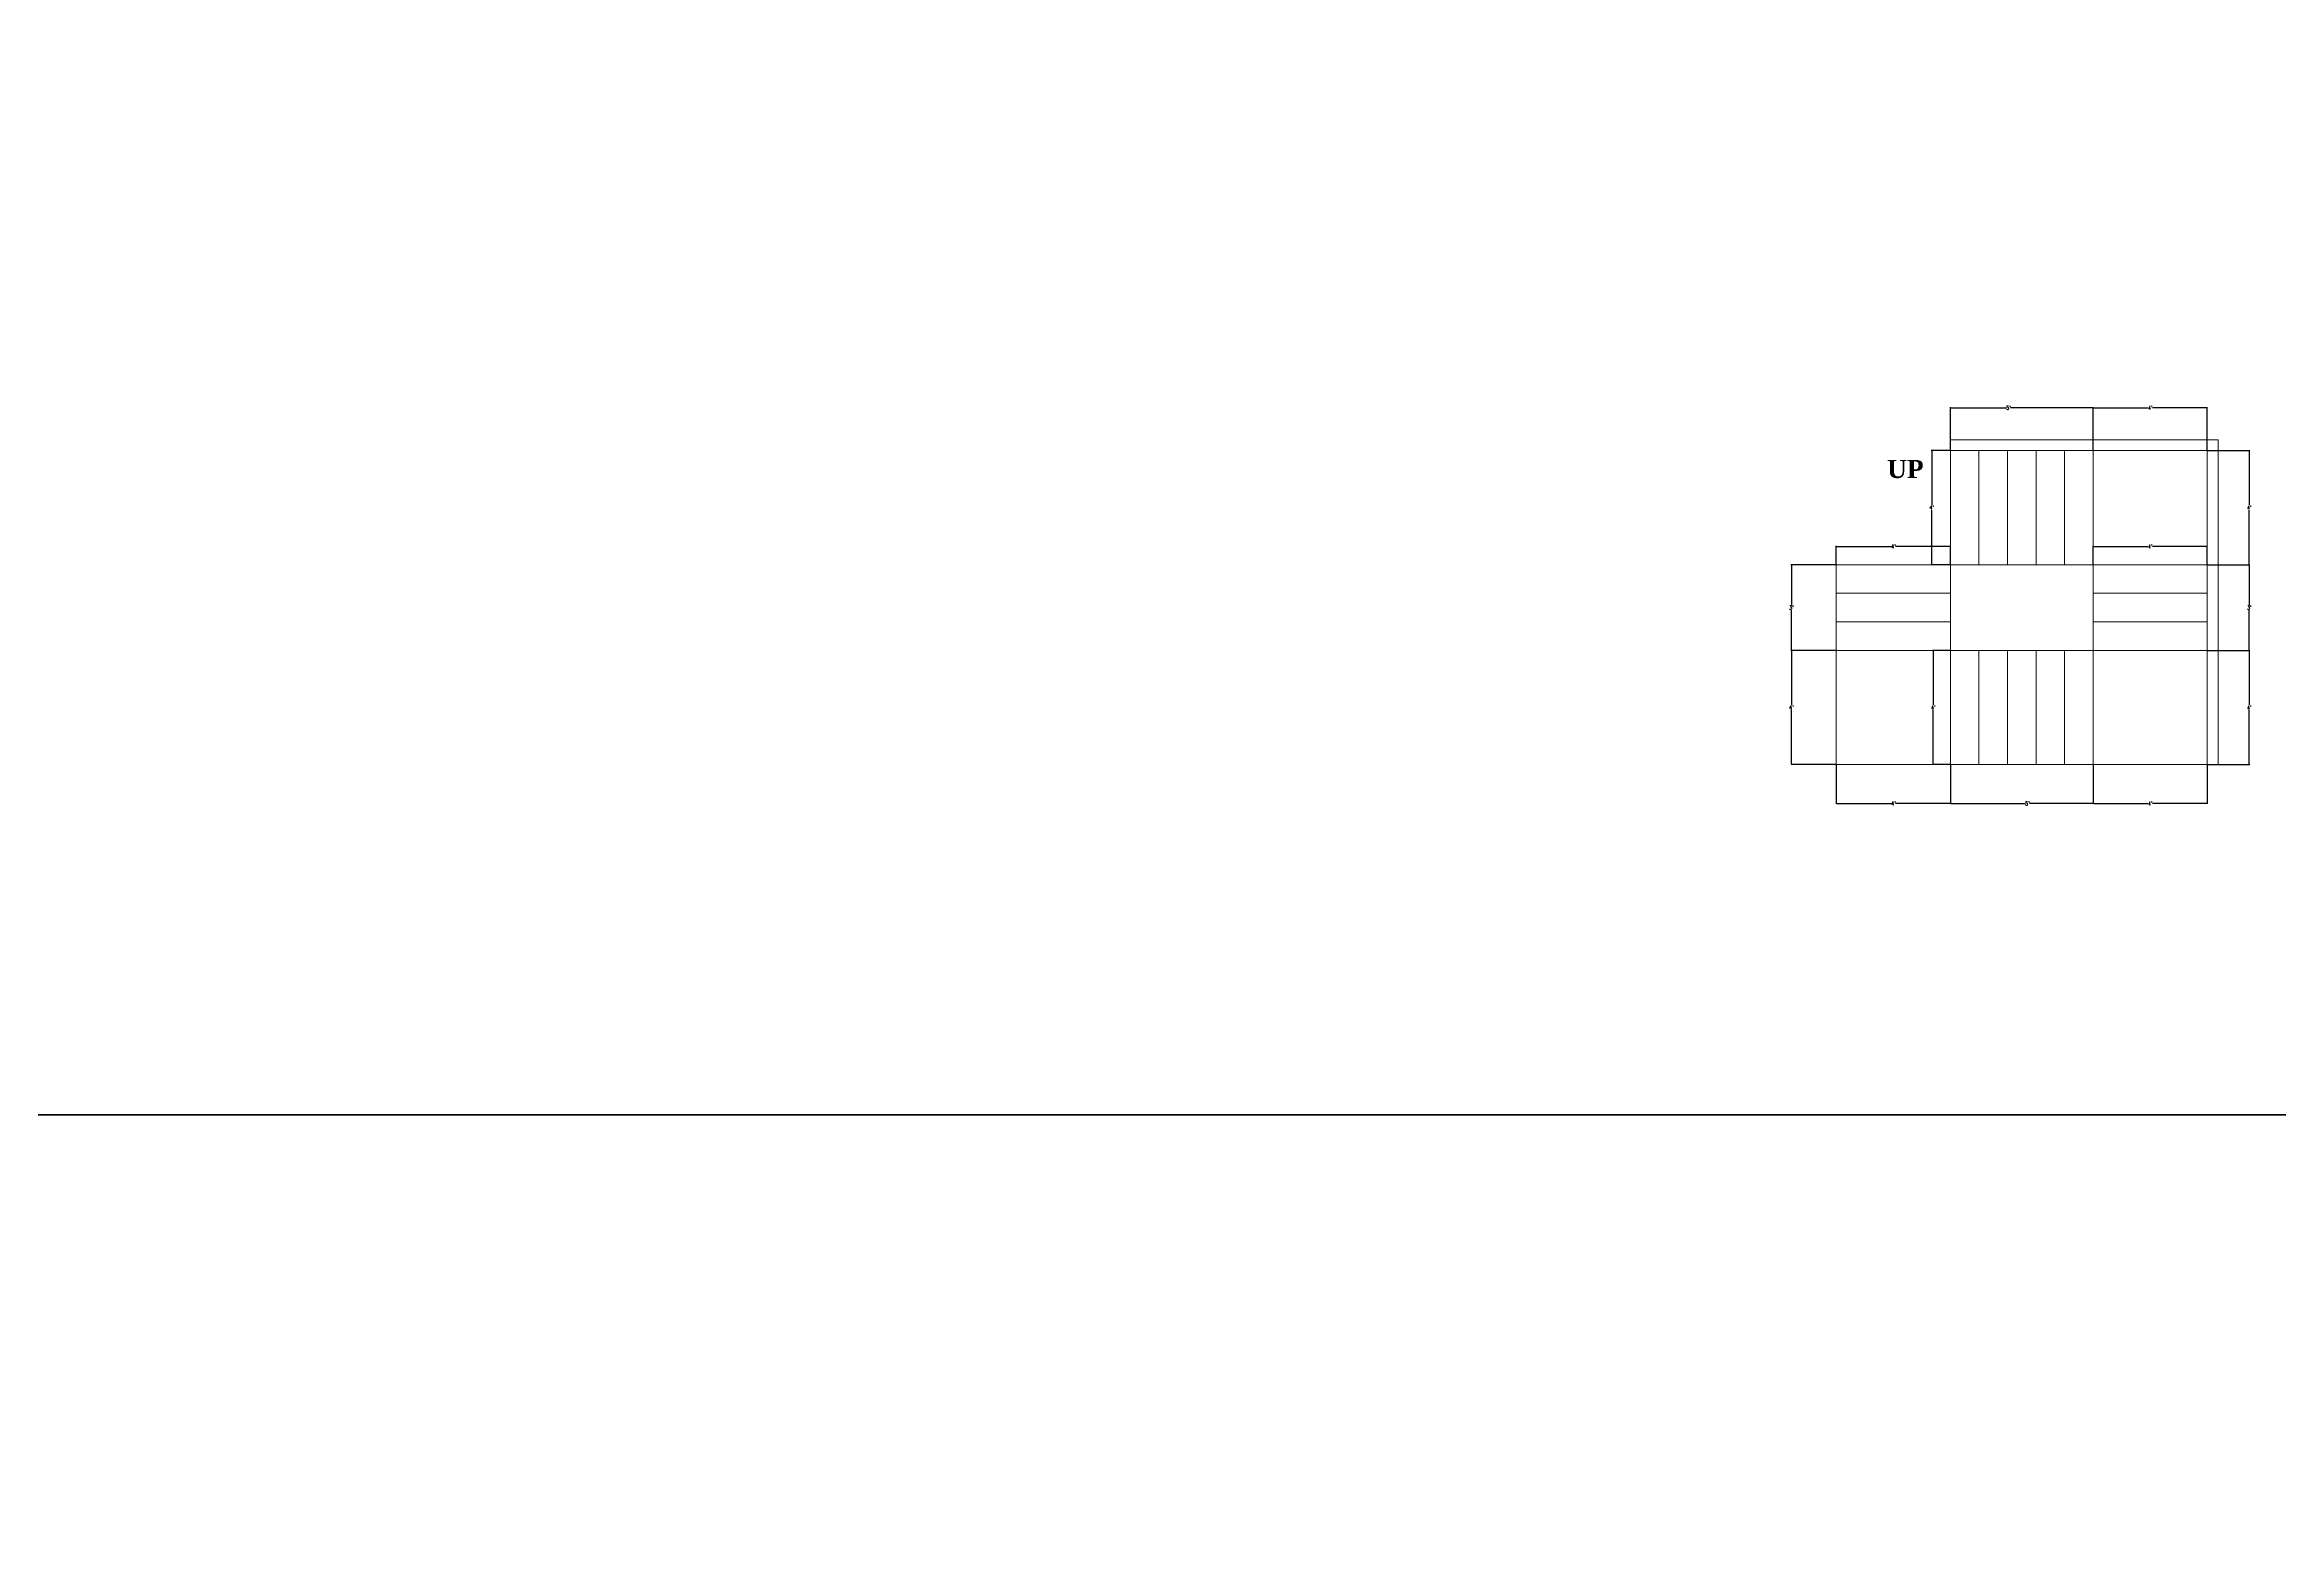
# Model space of a CAD drawing. Header units: feet. Extents: x -2086 to 4549, y -11457 to -6010.
# Drawn here: x 2847 to 3787, y -10744 to -10116 of the extents above; entities that cross this region are included whole.
import ezdxf

# ---------------------------------------------------------------- set-up
doc = ezdxf.new("R2010")
doc.units = ezdxf.units.FT
doc.header["$MEASUREMENT"] = 0
for name, color, linetype, lineweight in [('BLK_1_FLR_2_STAIR_2', 7, 'Continuous', 0), ('BLK_1_FLR_2_STAIR_2_FLIGHT_2', 7, 'Continuous', 0), ('BLK_1_FLR_2_STAIR_2_FLIGHT_3', 7, 'Continuous', 0), ('BLK_1_FLR_2_STAIR_2_FLIGHT_4', 7, 'Continuous', 0), ('BLK_1_FLR_2_STAIR_2_LANDING_1', 7, 'Continuous', 0), ('BLK_1_FLR_2_STAIR_2_LANDING_2', 7, 'Continuous', 0), ('BLK_1_FLR_2_STAIR_2_LANDING_3', 7, 'Continuous', 0)]:
    doc.layers.add(name, color=color, linetype=linetype, lineweight=lineweight)
doc.layers.add('BLK_1_FLR_2_STAIR_2_FLIGHT_1', color=7, linetype='Continuous', lineweight=0, true_color=0xffffff)
doc.styles.add('MtXpl_Georgia', font='Georgia Bold.ttf')
doc.styles.get("Standard").update_dxf_attribs({"font": 'standard'})
doc.dimstyles.get("Standard").update_dxf_attribs({"dimtxt": 1.625, "dimasz": 0.18, "dimexe": 0.18, "dimexo": 0.0625, "dimgap": 0.09, "dimtad": 0, "dimtih": 1, "dimtoh": 1, "dimdec": 1, "dimzin": 0, "dimdsep": 46, "dimlunit": 4, "dimtxsty": 'standard', "dimcen": 0.09, "dimadec": 0, "dimazin": 0, "dimtfac": 1, "dimtdec": 1, "dimtofl": 0, "dimtmove": 0, "dimatfit": 3, "dimfxl": 1, "dimtolj": 1, "dimtzin": 0, "dimarcsym": 0})

# ---------------------------------------------------------------- blocks, each defined once
blk = doc.blocks.new('*D494')
at = {"layer": 'BLK_1_FLR_2_STAIR_2_FLIGHT_1', "color": 0, "lineweight": -2, "transparency": 16777216}
for p, q in [((3648.63, -10286.49), (3648.63, -10268.4)), ((3648.81, -10268.58), (3672.07, -10268.58)), ((3708.45, -10268.58), (3673.95, -10268.58)), ((3708.63, -10286.49), (3708.63, -10268.4))]:
    blk.add_line(p, q, dxfattribs=at)
at = {"layer": 'BLK_1_FLR_2_STAIR_2_FLIGHT_1', "color": 0, "transparency": 16777216}
for points in [[(3648.81, -10268.55), (3648.81, -10268.61), (3648.63, -10268.58)], [(3708.45, -10268.55), (3708.45, -10268.61), (3708.63, -10268.58)]]:
    blk.add_solid(points, dxfattribs=at)
at = {"layer": 'Defpoints', "color": 0, "transparency": 16777216}
for p in [(3708.63, -10268.58), (3648.63, -10286.56), (3708.63, -10286.56)]:
    blk.add_point(p, dxfattribs=at)
at = {"layer": 'BLK_1_FLR_2_STAIR_2_FLIGHT_1', "color": 0, "transparency": 16777216, "insert": (3673.01, -10268.58), "char_height": 1.625, "attachment_point": 5}
blk.add_mtext("\\A1;5'", dxfattribs=at)
blk = doc.blocks.new('*D495')
at = {"layer": 'BLK_1_FLR_2_STAIR_2_FLIGHT_1', "color": 0, "lineweight": -2, "transparency": 16777216}
for p, q in [((3648.57, -10286.56), (3640.58, -10286.56)), ((3640.76, -10286.74), (3640.76, -10309.5)), ((3640.76, -10334.38), (3640.76, -10311.61)), ((3648.57, -10334.56), (3640.58, -10334.56))]:
    blk.add_line(p, q, dxfattribs=at)
at = {"layer": 'BLK_1_FLR_2_STAIR_2_FLIGHT_1', "color": 0, "transparency": 16777216}
for points in [[(3640.73, -10286.74), (3640.79, -10286.74), (3640.76, -10286.56)], [(3640.73, -10334.38), (3640.79, -10334.38), (3640.76, -10334.56)]]:
    blk.add_solid(points, dxfattribs=at)
at = {"layer": 'Defpoints', "color": 0, "transparency": 16777216}
for p in [(3648.63, -10286.56), (3640.76, -10334.56), (3648.63, -10334.56)]:
    blk.add_point(p, dxfattribs=at)
at = {"layer": 'BLK_1_FLR_2_STAIR_2_FLIGHT_1', "color": 0, "transparency": 16777216, "insert": (3640.76, -10310.56), "char_height": 1.625, "attachment_point": 5}
blk.add_mtext("\\A1;4'", dxfattribs=at)
blk = doc.blocks.new('*D496')
at = {"layer": 'BLK_1_FLR_2_STAIR_2_FLIGHT_2', "color": 0, "lineweight": -2, "transparency": 16777216}
for p, q in [((3756.7, -10334.56), (3774.48, -10334.56)), ((3774.3, -10334.74), (3774.3, -10351.5)), ((3774.3, -10370.38), (3774.3, -10353.61)), ((3756.7, -10370.56), (3774.48, -10370.56))]:
    blk.add_line(p, q, dxfattribs=at)
at = {"layer": 'BLK_1_FLR_2_STAIR_2_FLIGHT_2', "color": 0, "transparency": 16777216}
for points in [[(3774.27, -10334.74), (3774.33, -10334.74), (3774.3, -10334.56)], [(3774.27, -10370.38), (3774.33, -10370.38), (3774.3, -10370.56)]]:
    blk.add_solid(points, dxfattribs=at)
at = {"layer": 'Defpoints', "color": 0, "transparency": 16777216}
for p in [(3756.63, -10334.56), (3756.63, -10370.56), (3774.3, -10370.56)]:
    blk.add_point(p, dxfattribs=at)
at = {"layer": 'BLK_1_FLR_2_STAIR_2_FLIGHT_2', "color": 0, "transparency": 16777216, "insert": (3774.3, -10352.56), "char_height": 1.625, "attachment_point": 5}
blk.add_mtext("\\A1;3'", dxfattribs=at)
blk = doc.blocks.new('*D497')
at = {"layer": 'BLK_1_FLR_2_STAIR_2_FLIGHT_2', "color": 0, "lineweight": -2, "transparency": 16777216}
for p, q in [((3708.63, -10334.49), (3708.63, -10326.69)), ((3756.63, -10334.49), (3756.63, -10326.69)), ((3708.81, -10326.87), (3731.69, -10326.87)), ((3756.45, -10326.87), (3733.57, -10326.87))]:
    blk.add_line(p, q, dxfattribs=at)
at = {"layer": 'BLK_1_FLR_2_STAIR_2_FLIGHT_2', "color": 0, "transparency": 16777216}
for points in [[(3708.81, -10326.84), (3708.81, -10326.9), (3708.63, -10326.87)], [(3756.45, -10326.84), (3756.45, -10326.9), (3756.63, -10326.87)]]:
    blk.add_solid(points, dxfattribs=at)
at = {"layer": 'Defpoints', "color": 0, "transparency": 16777216}
for p in [(3708.63, -10334.56), (3756.63, -10326.87), (3756.63, -10334.56)]:
    blk.add_point(p, dxfattribs=at)
at = {"layer": 'BLK_1_FLR_2_STAIR_2_FLIGHT_2', "color": 0, "transparency": 16777216, "insert": (3732.63, -10326.87), "char_height": 1.625, "attachment_point": 5}
blk.add_mtext("\\A1;4'", dxfattribs=at)
blk = doc.blocks.new('*D498')
at = {"layer": 'BLK_1_FLR_2_STAIR_2_FLIGHT_3', "color": 0, "lineweight": -2, "transparency": 16777216}
for p, q in [((3648.63, -10418.62), (3648.63, -10435.11)), ((3708.63, -10418.62), (3708.63, -10435.11)), ((3648.81, -10434.93), (3680.04, -10434.93)), ((3708.45, -10434.93), (3681.92, -10434.93))]:
    blk.add_line(p, q, dxfattribs=at)
at = {"layer": 'BLK_1_FLR_2_STAIR_2_FLIGHT_3', "color": 0, "transparency": 16777216}
for points in [[(3648.81, -10434.9), (3648.81, -10434.96), (3648.63, -10434.93)], [(3708.45, -10434.9), (3708.45, -10434.96), (3708.63, -10434.93)]]:
    blk.add_solid(points, dxfattribs=at)
at = {"layer": 'Defpoints', "color": 0, "transparency": 16777216}
for p in [(3648.63, -10418.56), (3708.63, -10418.56), (3708.63, -10434.93)]:
    blk.add_point(p, dxfattribs=at)
at = {"layer": 'BLK_1_FLR_2_STAIR_2_FLIGHT_3', "color": 0, "transparency": 16777216, "insert": (3680.98, -10434.93), "char_height": 1.625, "attachment_point": 5}
blk.add_mtext("\\A1;5'", dxfattribs=at)
blk = doc.blocks.new('*D499')
at = {"layer": 'BLK_1_FLR_2_STAIR_2_FLIGHT_3', "color": 0, "lineweight": -2, "transparency": 16777216}
for p, q in [((3648.57, -10370.56), (3641.22, -10370.56)), ((3641.4, -10370.74), (3641.4, -10393.5)), ((3641.4, -10418.38), (3641.4, -10395.61)), ((3648.57, -10418.56), (3641.22, -10418.56))]:
    blk.add_line(p, q, dxfattribs=at)
at = {"layer": 'BLK_1_FLR_2_STAIR_2_FLIGHT_3', "color": 0, "transparency": 16777216}
for points in [[(3641.37, -10370.74), (3641.43, -10370.74), (3641.4, -10370.56)], [(3641.37, -10418.38), (3641.43, -10418.38), (3641.4, -10418.56)]]:
    blk.add_solid(points, dxfattribs=at)
at = {"layer": 'Defpoints', "color": 0, "transparency": 16777216}
for p in [(3641.4, -10370.56), (3648.63, -10370.56), (3648.63, -10418.56)]:
    blk.add_point(p, dxfattribs=at)
at = {"layer": 'BLK_1_FLR_2_STAIR_2_FLIGHT_3', "color": 0, "transparency": 16777216, "insert": (3641.4, -10394.56), "char_height": 1.625, "attachment_point": 5}
blk.add_mtext("\\A1;4'", dxfattribs=at)
blk = doc.blocks.new('*D500')
at = {"layer": 'BLK_1_FLR_2_STAIR_2_LANDING_1', "color": 0, "lineweight": -2, "transparency": 16777216}
for p, q in [((3756.7, -10286.56), (3774.48, -10286.56)), ((3774.3, -10286.74), (3774.3, -10309.5)), ((3774.3, -10334.38), (3774.3, -10311.61)), ((3756.7, -10334.56), (3774.48, -10334.56))]:
    blk.add_line(p, q, dxfattribs=at)
at = {"layer": 'BLK_1_FLR_2_STAIR_2_LANDING_1', "color": 0, "transparency": 16777216}
for points in [[(3774.27, -10286.74), (3774.33, -10286.74), (3774.3, -10286.56)], [(3774.27, -10334.38), (3774.33, -10334.38), (3774.3, -10334.56)]]:
    blk.add_solid(points, dxfattribs=at)
at = {"layer": 'Defpoints', "color": 0, "transparency": 16777216}
for p in [(3756.63, -10286.56), (3774.3, -10286.56), (3756.63, -10334.56)]:
    blk.add_point(p, dxfattribs=at)
at = {"layer": 'BLK_1_FLR_2_STAIR_2_LANDING_1', "color": 0, "transparency": 16777216, "insert": (3774.3, -10310.56), "char_height": 1.625, "attachment_point": 5}
blk.add_mtext("\\A1;4'", dxfattribs=at)
blk = doc.blocks.new('*D501')
at = {"layer": 'BLK_1_FLR_2_STAIR_2_LANDING_2', "color": 0, "lineweight": -2, "transparency": 16777216}
for p, q in [((3756.7, -10370.56), (3774.48, -10370.56)), ((3774.3, -10370.74), (3774.3, -10393.5)), ((3774.3, -10418.38), (3774.3, -10395.61)), ((3756.7, -10418.56), (3774.48, -10418.56))]:
    blk.add_line(p, q, dxfattribs=at)
at = {"layer": 'BLK_1_FLR_2_STAIR_2_LANDING_2', "color": 0, "transparency": 16777216}
for points in [[(3774.27, -10370.74), (3774.33, -10370.74), (3774.3, -10370.56)], [(3774.27, -10418.38), (3774.33, -10418.38), (3774.3, -10418.56)]]:
    blk.add_solid(points, dxfattribs=at)
at = {"layer": 'Defpoints', "color": 0, "transparency": 16777216}
for p in [(3756.63, -10370.56), (3756.63, -10418.56), (3774.3, -10418.56)]:
    blk.add_point(p, dxfattribs=at)
at = {"layer": 'BLK_1_FLR_2_STAIR_2_LANDING_2', "color": 0, "transparency": 16777216, "insert": (3774.3, -10394.56), "char_height": 1.625, "attachment_point": 5}
blk.add_mtext("\\A1;4'", dxfattribs=at)
blk = doc.blocks.new('*D546')
at = {"layer": 'BLK_1_FLR_2_STAIR_2_LANDING_2', "color": 0, "lineweight": -2, "transparency": 16777216}
for p, q in [((3708.63, -10418.62), (3708.63, -10435.11)), ((3756.63, -10418.62), (3756.63, -10435.11)), ((3708.81, -10434.93), (3731.69, -10434.93)), ((3756.45, -10434.93), (3733.57, -10434.93))]:
    blk.add_line(p, q, dxfattribs=at)
at = {"layer": 'BLK_1_FLR_2_STAIR_2_LANDING_2', "color": 0, "transparency": 16777216}
for points in [[(3708.81, -10434.9), (3708.81, -10434.96), (3708.63, -10434.93)], [(3756.45, -10434.9), (3756.45, -10434.96), (3756.63, -10434.93)]]:
    blk.add_solid(points, dxfattribs=at)
at = {"layer": 'Defpoints', "color": 0, "transparency": 16777216}
for p in [(3708.63, -10418.56), (3756.63, -10418.56), (3756.63, -10434.93)]:
    blk.add_point(p, dxfattribs=at)
at = {"layer": 'BLK_1_FLR_2_STAIR_2_LANDING_2', "color": 0, "transparency": 16777216, "insert": (3732.63, -10434.93), "char_height": 1.625, "attachment_point": 5}
blk.add_mtext("\\A1;4'", dxfattribs=at)
blk = doc.blocks.new('*D502')
at = {"layer": 'BLK_1_FLR_2_STAIR_2_LANDING_1', "color": 0, "lineweight": -2, "transparency": 16777216}
for p, q in [((3708.63, -10286.49), (3708.63, -10268.4)), ((3708.81, -10268.58), (3731.69, -10268.58)), ((3756.45, -10268.58), (3733.57, -10268.58)), ((3756.63, -10286.49), (3756.63, -10268.4))]:
    blk.add_line(p, q, dxfattribs=at)
at = {"layer": 'BLK_1_FLR_2_STAIR_2_LANDING_1', "color": 0, "transparency": 16777216}
for points in [[(3708.81, -10268.55), (3708.81, -10268.61), (3708.63, -10268.58)], [(3756.45, -10268.55), (3756.45, -10268.61), (3756.63, -10268.58)]]:
    blk.add_solid(points, dxfattribs=at)
at = {"layer": 'Defpoints', "color": 0, "transparency": 16777216}
for p in [(3756.63, -10268.58), (3708.63, -10286.56), (3756.63, -10286.56)]:
    blk.add_point(p, dxfattribs=at)
at = {"layer": 'BLK_1_FLR_2_STAIR_2_LANDING_1', "color": 0, "transparency": 16777216, "insert": (3732.63, -10268.58), "char_height": 1.625, "attachment_point": 5}
blk.add_mtext("\\A1;4'", dxfattribs=at)
blk = doc.blocks.new('*D503')
at = {"layer": 'BLK_1_FLR_2_STAIR_2_FLIGHT_4', "color": 0, "lineweight": -2, "transparency": 16777216}
for p, q in [((3600.57, -10334.56), (3581.57, -10334.56)), ((3581.75, -10334.74), (3581.75, -10351.5)), ((3581.75, -10370.38), (3581.75, -10353.61)), ((3600.57, -10370.56), (3581.57, -10370.56))]:
    blk.add_line(p, q, dxfattribs=at)
at = {"layer": 'BLK_1_FLR_2_STAIR_2_FLIGHT_4', "color": 0, "transparency": 16777216}
for points in [[(3581.72, -10334.74), (3581.78, -10334.74), (3581.75, -10334.56)], [(3581.72, -10370.38), (3581.78, -10370.38), (3581.75, -10370.56)]]:
    blk.add_solid(points, dxfattribs=at)
at = {"layer": 'Defpoints', "color": 0, "transparency": 16777216}
for p in [(3600.63, -10334.56), (3581.75, -10370.56), (3600.63, -10370.56)]:
    blk.add_point(p, dxfattribs=at)
at = {"layer": 'BLK_1_FLR_2_STAIR_2_FLIGHT_4', "color": 0, "transparency": 16777216, "insert": (3581.75, -10352.56), "char_height": 1.625, "attachment_point": 5}
blk.add_mtext("\\A1;3'", dxfattribs=at)
blk = doc.blocks.new('*D504')
at = {"layer": 'BLK_1_FLR_2_STAIR_2_FLIGHT_4', "color": 0, "lineweight": -2, "transparency": 16777216}
for p, q in [((3600.63, -10334.49), (3600.63, -10326.69)), ((3648.63, -10334.49), (3648.63, -10326.69)), ((3600.81, -10326.87), (3623.69, -10326.87)), ((3648.45, -10326.87), (3625.57, -10326.87))]:
    blk.add_line(p, q, dxfattribs=at)
at = {"layer": 'BLK_1_FLR_2_STAIR_2_FLIGHT_4', "color": 0, "transparency": 16777216}
for points in [[(3600.81, -10326.84), (3600.81, -10326.9), (3600.63, -10326.87)], [(3648.45, -10326.84), (3648.45, -10326.9), (3648.63, -10326.87)]]:
    blk.add_solid(points, dxfattribs=at)
at = {"layer": 'Defpoints', "color": 0, "transparency": 16777216}
for p in [(3600.63, -10334.56), (3648.63, -10326.87), (3648.63, -10334.56)]:
    blk.add_point(p, dxfattribs=at)
at = {"layer": 'BLK_1_FLR_2_STAIR_2_FLIGHT_4', "color": 0, "transparency": 16777216, "insert": (3624.63, -10326.87), "char_height": 1.625, "attachment_point": 5}
blk.add_mtext("\\A1;4'", dxfattribs=at)
blk = doc.blocks.new('*D505')
at = {"layer": 'BLK_1_FLR_2_STAIR_2_LANDING_3', "color": 0, "lineweight": -2, "transparency": 16777216}
for p, q in [((3600.57, -10370.56), (3581.6, -10370.56)), ((3581.78, -10370.74), (3581.78, -10393.5)), ((3581.78, -10418.38), (3581.78, -10395.61)), ((3600.57, -10418.56), (3581.6, -10418.56))]:
    blk.add_line(p, q, dxfattribs=at)
at = {"layer": 'BLK_1_FLR_2_STAIR_2_LANDING_3', "color": 0, "transparency": 16777216}
for points in [[(3581.75, -10370.74), (3581.81, -10370.74), (3581.78, -10370.56)], [(3581.75, -10418.38), (3581.81, -10418.38), (3581.78, -10418.56)]]:
    blk.add_solid(points, dxfattribs=at)
at = {"layer": 'Defpoints', "color": 0, "transparency": 16777216}
for p in [(3600.63, -10370.56), (3581.78, -10418.56), (3600.63, -10418.56)]:
    blk.add_point(p, dxfattribs=at)
at = {"layer": 'BLK_1_FLR_2_STAIR_2_LANDING_3', "color": 0, "transparency": 16777216, "insert": (3581.78, -10394.56), "char_height": 1.625, "attachment_point": 5}
blk.add_mtext("\\A1;4'", dxfattribs=at)
blk = doc.blocks.new('*D506')
at = {"layer": 'BLK_1_FLR_2_STAIR_2_LANDING_3', "color": 0, "lineweight": -2, "transparency": 16777216}
for p, q in [((3600.63, -10418.62), (3600.63, -10435.11)), ((3648.63, -10418.62), (3648.63, -10435.11)), ((3600.81, -10434.93), (3623.69, -10434.93)), ((3648.45, -10434.93), (3625.57, -10434.93))]:
    blk.add_line(p, q, dxfattribs=at)
at = {"layer": 'BLK_1_FLR_2_STAIR_2_LANDING_3', "color": 0, "transparency": 16777216}
for points in [[(3600.81, -10434.9), (3600.81, -10434.96), (3600.63, -10434.93)], [(3648.45, -10434.9), (3648.45, -10434.96), (3648.63, -10434.93)]]:
    blk.add_solid(points, dxfattribs=at)
at = {"layer": 'Defpoints', "color": 0, "transparency": 16777216}
for p in [(3600.63, -10418.56), (3648.63, -10418.56), (3648.63, -10434.93)]:
    blk.add_point(p, dxfattribs=at)
at = {"layer": 'BLK_1_FLR_2_STAIR_2_LANDING_3', "color": 0, "transparency": 16777216, "insert": (3624.63, -10434.93), "char_height": 1.625, "attachment_point": 5}
blk.add_mtext("\\A1;4'", dxfattribs=at)

msp = doc.modelspace()

# ---------------------------------------------------------------- linework, layer by layer
for points in [[(-1223.89, -9675.01), (4548.57, -9675.01), (4548.57, -10565.82), (-1223.89, -10565.82), (-1223.89, -9675.01)], [(-1223.89, -10565.82), (4548.57, -10565.82), (4548.57, -11456.63), (-1223.89, -11456.63), (-1223.89, -10565.82)]]:
    msp.add_lwpolyline(points, close=True)
at = {"layer": 'BLK_1_FLR_2_STAIR_2'}
msp.add_lwpolyline([(3761.16, -10282.03), (3648.63, -10282.03), (3648.63, -10418.56), (3761.16, -10418.56)], close=True, dxfattribs=at)
at = {"layer": 'BLK_1_FLR_2_STAIR_2_FLIGHT_1', "color": 3}
for p, q in [((3648.63, -10334.56), (3648.63, -10286.56)), ((3660.63, -10334.56), (3660.63, -10286.56)), ((3672.63, -10334.56), (3672.63, -10286.56)), ((3684.63, -10334.56), (3684.63, -10286.56)), ((3696.63, -10334.56), (3696.63, -10286.56)), ((3708.63, -10334.56), (3708.63, -10286.56))]:
    msp.add_line(p, q, dxfattribs=at)
at = {"layer": 'BLK_1_FLR_2_STAIR_2_FLIGHT_1'}
msp.add_lwpolyline([(3648.63, -10286.56), (3648.63, -10334.56), (3708.63, -10334.56), (3708.63, -10286.56), (3648.63, -10286.56)], close=True, dxfattribs=at)
at = {"layer": 'BLK_1_FLR_2_STAIR_2_FLIGHT_2', "color": 3}
for p, q in [((3708.63, -10334.56), (3756.63, -10334.56)), ((3708.63, -10346.56), (3756.63, -10346.56)), ((3708.63, -10358.56), (3756.63, -10358.56)), ((3708.63, -10370.56), (3756.63, -10370.56))]:
    msp.add_line(p, q, dxfattribs=at)
at = {"layer": 'BLK_1_FLR_2_STAIR_2_FLIGHT_2'}
msp.add_lwpolyline([(3708.63, -10334.56), (3756.63, -10334.56), (3756.63, -10370.56), (3708.63, -10370.56), (3708.63, -10334.56)], close=True, dxfattribs=at)
at = {"layer": 'BLK_1_FLR_2_STAIR_2_FLIGHT_3', "color": 3}
for p, q in [((3648.63, -10418.56), (3648.63, -10370.56)), ((3660.63, -10370.56), (3660.63, -10418.56)), ((3672.63, -10370.56), (3672.63, -10418.56)), ((3684.63, -10370.56), (3684.63, -10418.56)), ((3696.63, -10370.56), (3696.63, -10418.56)), ((3708.63, -10370.56), (3708.63, -10418.56))]:
    msp.add_line(p, q, dxfattribs=at)
at = {"layer": 'BLK_1_FLR_2_STAIR_2_FLIGHT_3'}
msp.add_lwpolyline([(3648.63, -10370.56), (3708.63, -10370.56), (3708.63, -10418.56), (3648.63, -10418.56), (3648.63, -10370.56)], close=True, dxfattribs=at)
at = {"layer": 'BLK_1_FLR_2_STAIR_2_FLIGHT_4', "color": 3}
for p, q in [((3600.63, -10334.56), (3648.63, -10334.56)), ((3600.63, -10346.56), (3648.63, -10346.56)), ((3600.63, -10358.56), (3648.63, -10358.56)), ((3600.63, -10370.56), (3648.63, -10370.56))]:
    msp.add_line(p, q, dxfattribs=at)
at = {"layer": 'BLK_1_FLR_2_STAIR_2_FLIGHT_4'}
msp.add_lwpolyline([(3600.63, -10334.56), (3648.63, -10334.56), (3648.63, -10370.56), (3600.63, -10370.56), (3600.63, -10334.56)], close=True, dxfattribs=at)
at = {"layer": 'BLK_1_FLR_2_STAIR_2_LANDING_1'}
msp.add_lwpolyline([(3708.63, -10286.56), (3756.63, -10286.56), (3756.63, -10334.56), (3708.63, -10334.56), (3708.63, -10286.56)], close=True, dxfattribs=at)
at = {"layer": 'BLK_1_FLR_2_STAIR_2_LANDING_2'}
msp.add_lwpolyline([(3708.63, -10370.56), (3756.63, -10370.56), (3756.63, -10418.56), (3708.63, -10418.56), (3708.63, -10370.56)], close=True, dxfattribs=at)
at = {"layer": 'BLK_1_FLR_2_STAIR_2_LANDING_3'}
msp.add_lwpolyline([(3600.63, -10370.56), (3648.63, -10370.56), (3648.63, -10418.56), (3600.63, -10418.56), (3600.63, -10370.56)], close=True, dxfattribs=at)

# ---------------------------------------------------------------- texts
at = {"style": 'MtXpl_Georgia'}
msp.add_text('UP', height=7.618, dxfattribs=at).set_placement((3622.02, -10298.12))

# ---------------------------------------------------------------- dimensions: what is measured, and where the dimension line sits
at = {"layer": 'BLK_1_FLR_2_STAIR_2_FLIGHT_1', "color": 1}
dim = msp.add_linear_dim(base=(3708.63, -10268.58), p1=(3648.63, -10286.56), p2=(3708.63, -10286.56), dimstyle='Standard', dxfattribs=at)
dim.commit()
dim.dimension.update_dxf_attribs({"geometry": '*D494', "text_midpoint": (3673.01, -10268.58), "dimtype": 160})
at = {"layer": 'BLK_1_FLR_2_STAIR_2_FLIGHT_1', "color": 2}
dim = msp.add_linear_dim(base=(3640.76, -10334.56), p1=(3648.63, -10286.56), p2=(3648.63, -10334.56), angle=90, dimstyle='Standard', dxfattribs=at)
dim.commit()
dim.dimension.update_dxf_attribs({"geometry": '*D495', "text_midpoint": (3640.76, -10310.56), "dimtype": 160})
at = {"layer": 'BLK_1_FLR_2_STAIR_2_FLIGHT_2', "color": 2}
dim = msp.add_linear_dim(base=(3756.63, -10326.87), p1=(3708.63, -10334.56), p2=(3756.63, -10334.56), dimstyle='Standard', dxfattribs=at)
dim.commit()
dim.dimension.update_dxf_attribs({"geometry": '*D497', "text_midpoint": (3732.63, -10326.87)})
at = {"layer": 'BLK_1_FLR_2_STAIR_2_FLIGHT_2', "color": 1}
dim = msp.add_linear_dim(base=(3774.3, -10370.56), p1=(3756.63, -10334.56), p2=(3756.63, -10370.56), angle=90, dimstyle='Standard', dxfattribs=at)
dim.commit()
dim.dimension.update_dxf_attribs({"geometry": '*D496', "text_midpoint": (3774.3, -10352.56)})
at = {"layer": 'BLK_1_FLR_2_STAIR_2_FLIGHT_3', "color": 2}
dim = msp.add_linear_dim(base=(3641.4, -10370.56), p1=(3648.63, -10418.56), p2=(3648.63, -10370.56), angle=90, dimstyle='Standard', dxfattribs=at)
dim.commit()
dim.dimension.update_dxf_attribs({"geometry": '*D499', "text_midpoint": (3641.4, -10394.56), "dimtype": 160})
at = {"layer": 'BLK_1_FLR_2_STAIR_2_FLIGHT_3', "color": 1}
dim = msp.add_linear_dim(base=(3708.63, -10434.93), p1=(3648.63, -10418.56), p2=(3708.63, -10418.56), dimstyle='Standard', dxfattribs=at)
dim.commit()
dim.dimension.update_dxf_attribs({"geometry": '*D498', "text_midpoint": (3680.98, -10434.93), "dimtype": 160})
at = {"layer": 'BLK_1_FLR_2_STAIR_2_FLIGHT_4', "color": 2}
dim = msp.add_linear_dim(base=(3648.63, -10326.87), p1=(3600.63, -10334.56), p2=(3648.63, -10334.56), dimstyle='Standard', dxfattribs=at)
dim.commit()
dim.dimension.update_dxf_attribs({"geometry": '*D504', "text_midpoint": (3624.63, -10326.87)})
at = {"layer": 'BLK_1_FLR_2_STAIR_2_FLIGHT_4', "color": 1}
dim = msp.add_linear_dim(base=(3581.75, -10370.56), p1=(3600.63, -10334.56), p2=(3600.63, -10370.56), angle=90, dimstyle='Standard', dxfattribs=at)
dim.commit()
dim.dimension.update_dxf_attribs({"geometry": '*D503', "text_midpoint": (3581.75, -10352.56)})
at = {"layer": 'BLK_1_FLR_2_STAIR_2_LANDING_1', "color": 1}
dim = msp.add_linear_dim(base=(3756.63, -10268.58), p1=(3708.63, -10286.56), p2=(3756.63, -10286.56), dimstyle='Standard', dxfattribs=at)
dim.commit()
dim.dimension.update_dxf_attribs({"geometry": '*D502', "text_midpoint": (3732.63, -10268.58)})
at = {"layer": 'BLK_1_FLR_2_STAIR_2_LANDING_1', "color": 2}
dim = msp.add_linear_dim(base=(3774.3, -10286.56), p1=(3756.63, -10334.56), p2=(3756.63, -10286.56), angle=90, dimstyle='Standard', dxfattribs=at)
dim.commit()
dim.dimension.update_dxf_attribs({"geometry": '*D500', "text_midpoint": (3774.3, -10310.56)})
at = {"layer": 'BLK_1_FLR_2_STAIR_2_LANDING_2', "color": 2}
dim = msp.add_linear_dim(base=(3774.3, -10418.56), p1=(3756.63, -10370.56), p2=(3756.63, -10418.56), angle=90, dimstyle='Standard', dxfattribs=at)
dim.commit()
dim.dimension.update_dxf_attribs({"geometry": '*D501', "text_midpoint": (3774.3, -10394.56)})
at = {"layer": 'BLK_1_FLR_2_STAIR_2_LANDING_2', "color": 1}
dim = msp.add_linear_dim(base=(3756.63, -10434.93), p1=(3708.63, -10418.56), p2=(3756.63, -10418.56), dimstyle='Standard', dxfattribs=at)
dim.commit()
dim.dimension.update_dxf_attribs({"geometry": '*D546', "text_midpoint": (3732.63, -10434.93)})
at = {"layer": 'BLK_1_FLR_2_STAIR_2_LANDING_3', "color": 2}
dim = msp.add_linear_dim(base=(3581.78, -10418.56), p1=(3600.63, -10370.56), p2=(3600.63, -10418.56), angle=90, dimstyle='Standard', dxfattribs=at)
dim.commit()
dim.dimension.update_dxf_attribs({"geometry": '*D505', "text_midpoint": (3581.78, -10394.56)})
at = {"layer": 'BLK_1_FLR_2_STAIR_2_LANDING_3', "color": 1}
dim = msp.add_linear_dim(base=(3648.63, -10434.93), p1=(3600.63, -10418.56), p2=(3648.63, -10418.56), dimstyle='Standard', dxfattribs=at)
dim.commit()
dim.dimension.update_dxf_attribs({"geometry": '*D506', "text_midpoint": (3624.63, -10434.93)})

doc.saveas('drawing.dxf')
